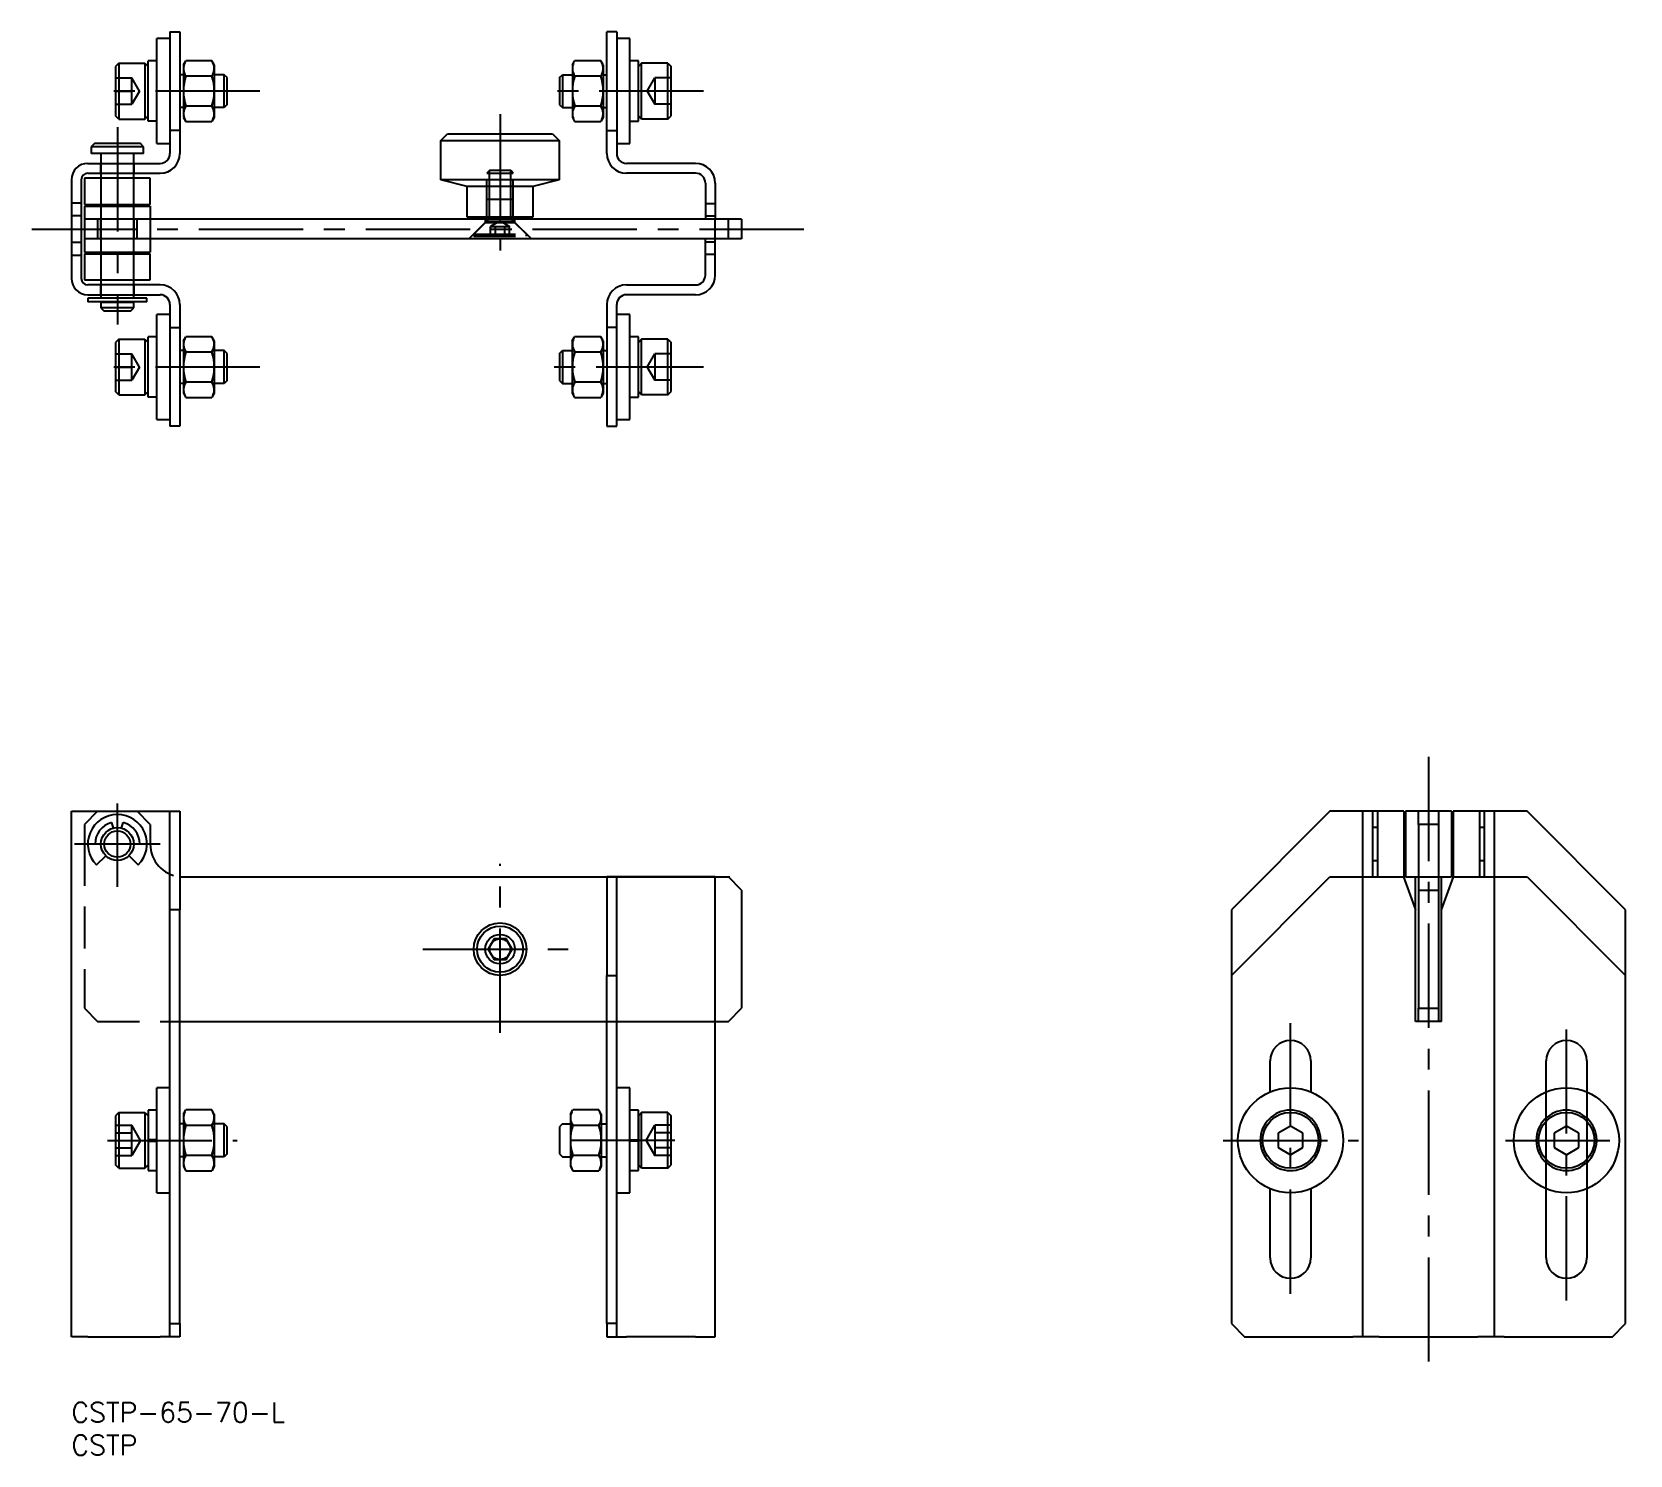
# Model space of a CAD drawing. Extents: x -6 to 237, y -8 to 209.
import ezdxf

# ---------------------------------------------------------------- set-up
doc = ezdxf.new("R2010")
doc.units = 0
doc.header["$LTSCALE"] = 0.5
doc.linetypes.add('CENTER', pattern=[50.8, 31.75, -6.35, 6.35, -6.35])
doc.linetypes.add('DASHED', pattern=[19.05, 12.7, -6.35])
for name, color, linetype in [('MSM_CENTER', 1, 'CENTER'), ('MSM_CONTINUOUS', 7, 'CONTINUOUS'), ('MSM_DASHED', 4, 'DASHED'), ('MSM_NARROW', 5, 'CONTINUOUS'), ('MSM_PART_NUMBER', 7, 'CONTINUOUS')]:
    doc.layers.add(name, color=color, linetype=linetype)
doc.styles.get("Standard").update_dxf_attribs({"font": 'txt.shx', "height": 3, "bigfont": 'bigfont.shx'})

# ---------------------------------------------------------------- blocks, each defined once
blk = doc.blocks.new('*U57')
at = {"layer": 'MSM_PART_NUMBER'}
blk.add_text('CSTP-65-70-L', height=3, dxfattribs=at).set_placement((0, -3))
blk = doc.blocks.new('*U58')
at = {"layer": 'MSM_PART_NUMBER'}
blk.add_text('CSTP', height=3, dxfattribs=at).set_placement((0, -8))

msp = doc.modelspace()

# ---------------------------------------------------------------- linework, layer by layer
at = {"layer": 'MSM_CENTER'}
for p, q in [((28.7, 199.61), (4.64, 199.61)), ((96.23, 199.61), (71.46, 199.61)), ((65.25, 196.11), (65.25, 175.36)), ((7, 194.11), (7, 164.08)), ((-6, 178.61), (113.41, 178.61)), ((28.7, 157.61), (4.33, 157.61)), ((95.73, 157.61), (72.63, 157.61)), ((96.23, 157.61), (85.73, 157.61)), ((206.56, 98.29), (206.56, 3.52)), ((7, 78.51), (7, 91.19)), ((13.5, 85), (0.47, 85)), ((65.25, 56.29), (65.25, 82.01)), ((53.47, 69), (75.6, 69)), ((185.56, 16.55), (185.56, 57.72)), ((227.56, 15.52), (227.56, 57.07)), ((5.5, 39.9), (25.22, 39.9)), ((91.86, 39.9), (73.07, 39.9)), ((175.3, 39.9), (195.89, 39.9)), ((218.3, 39.9), (237.24, 39.9))]:
    msp.add_line(p, q, dxfattribs=at)
at = {"layer": 'MSM_CONTINUOUS'}
for p, q in [((15, 207.61), (13, 207.61)), ((13, 191.61), (13, 207.61)), ((15, 208.61), (16.5, 208.61)), ((15, 208.61), (15, 190.11)), ((16.5, 208.61), (16.5, 190.11)), ((83, 208.61), (81.5, 208.61)), ((81.5, 190.11), (81.5, 208.61)), ((83, 208.61), (83, 190.11)), ((85, 207.61), (83, 207.61)), ((85, 191.61), (85, 207.61)), ((7.2, 203.86), (6.7, 203.36)), ((6.7, 203.36), (6.7, 195.86)), ((7.2, 203.86), (7.2, 195.36)), ((7.2, 203.86), (11.2, 203.86)), ((11.2, 203.86), (11.2, 195.36)), ((11.2, 203.86), (11.7, 203.36)), ((13, 204.21), (11.7, 204.21)), ((11.7, 195.01), (11.7, 204.21)), ((17.05, 202.11), (16.5, 202.11)), ((17.05, 203.61), (17.41, 204.23)), ((17.05, 203.61), (17.05, 195.61)), ((21.4, 204.23), (17.41, 204.23)), ((17.41, 201.92), (21.4, 201.92)), ((21.75, 203.61), (21.4, 204.23)), ((21.75, 203.61), (21.75, 195.61)), ((23.27, 202.11), (21.75, 202.11)), ((23.27, 197.11), (23.27, 202.11)), ((23.7, 201.68), (23.27, 202.11)), ((74.3, 201.68), (74.73, 202.11)), ((74.73, 202.11), (74.73, 197.11)), ((74.73, 202.11), (76.25, 202.11)), ((76.25, 203.61), (76.6, 204.23)), ((76.25, 203.61), (76.25, 195.61)), ((80.59, 204.23), (76.6, 204.23)), ((76.6, 201.92), (80.59, 201.92)), ((80.95, 203.61), (80.59, 204.23)), ((80.95, 203.61), (80.95, 195.61)), ((80.95, 202.11), (81.5, 202.11)), ((86.3, 204.21), (85, 204.21)), ((86.3, 195.01), (86.3, 204.21)), ((86.8, 203.86), (86.3, 203.36)), ((86.8, 195.36), (86.8, 203.86)), ((90.8, 203.86), (86.8, 203.86)), ((90.8, 195.36), (90.8, 203.86)), ((90.8, 203.86), (91.3, 203.36)), ((91.3, 195.86), (91.3, 203.36)), ((23.7, 197.55), (23.7, 201.68)), ((74.3, 201.68), (74.3, 197.54)), ((17.05, 197.11), (16.5, 197.11)), ((21.4, 197.3), (17.41, 197.3)), ((23.27, 197.11), (21.75, 197.11)), ((23.7, 197.55), (23.27, 197.11)), ((74.3, 197.54), (74.73, 197.11)), ((74.73, 197.11), (76.25, 197.11)), ((80.59, 197.3), (76.6, 197.3)), ((80.95, 197.11), (81.5, 197.11)), ((7.2, 195.36), (6.7, 195.86)), ((7.2, 195.36), (11.2, 195.36)), ((11.2, 195.36), (11.7, 195.86)), ((13, 195.01), (11.7, 195.01)), ((17.05, 195.61), (17.41, 194.99)), ((17.41, 194.99), (21.4, 194.99)), ((21.75, 195.61), (21.4, 194.99)), ((76.25, 195.61), (76.6, 194.99)), ((76.6, 194.99), (80.59, 194.99)), ((80.95, 195.61), (80.59, 194.99)), ((85, 195.01), (86.3, 195.01)), ((86.8, 195.36), (86.3, 195.86)), ((90.8, 195.36), (86.8, 195.36)), ((90.8, 195.36), (91.3, 195.86)), ((16.5, 193.61), (15, 193.61)), ((56.25, 192.11), (57.25, 193.11)), ((57.25, 193.11), (73.25, 193.11)), ((73.25, 193.11), (74.25, 192.11)), ((81.5, 193.61), (83, 193.61)), ((3.5, 191.61), (3, 191.11)), ((3, 191.11), (3, 190.11)), ((11, 191.11), (3, 191.11)), ((11, 190.11), (3, 190.11)), ((10.5, 191.61), (3.5, 191.61)), ((4.5, 190.11), (4.5, 188.61)), ((9.5, 188.61), (9.5, 190.11)), ((11, 191.11), (10.5, 191.61)), ((11, 190.11), (11, 191.11)), ((13, 191.61), (15, 191.61)), ((56.25, 192.11), (74.25, 192.11)), ((56.25, 186.11), (56.25, 192.11)), ((74.25, 192.11), (74.25, 186.11)), ((83, 191.61), (85, 191.61)), ((2.5, 188.61), (13.5, 188.61)), ((95, 188.61), (84.5, 188.61)), ((0, 186.11), (0, 171.11)), ((1.5, 186.11), (1.5, 171.11)), ((2, 186.36), (2, 182.36)), ((7, 186.36), (2, 186.36)), ((2.5, 187.11), (13.5, 187.11)), ((4.5, 187.11), (4.5, 186.36)), ((12, 186.36), (7, 186.36)), ((9.5, 186.36), (9.5, 187.11)), ((12, 182.36), (12, 186.36)), ((60.25, 185.11), (56.25, 186.11)), ((74.25, 186.11), (56.25, 186.11)), ((70.25, 185.11), (60.25, 185.11)), ((60.25, 180.41), (60.25, 185.11)), ((74.25, 186.11), (70.25, 185.11)), ((70.25, 185.11), (70.25, 180.41)), ((95, 187.11), (84.5, 187.11)), ((96.5, 185.61), (96.5, 180.11)), ((98, 185.61), (98, 180.11)), ((0, 182.61), (1.5, 182.61)), ((98, 182.43), (96.5, 182.43)), ((1.5, 180.61), (0, 180.61)), ((2, 182.36), (12, 182.36)), ((2, 182.11), (12, 182.11)), ((2, 182.11), (2, 175.11)), ((102, 180.11), (2, 180.11)), ((4, 180.11), (4, 177.11)), ((4.5, 182.36), (4.5, 182.11)), ((9.5, 182.11), (9.5, 182.36)), ((10, 177.11), (10, 180.11)), ((12, 182.11), (12, 175.11)), ((61.75, 180.41), (60.25, 180.41)), ((68.75, 180.41), (61.75, 180.41)), ((61.75, 180.11), (61.75, 180.41)), ((68.75, 180.11), (61.75, 180.11)), ((70.25, 180.41), (68.75, 180.41)), ((68.75, 180.41), (68.75, 180.11)), ((96.5, 180.61), (98, 180.61)), ((100, 177.11), (100, 180.11)), ((102, 180.11), (102, 177.11)), ((0, 176.61), (1.5, 176.61)), ((102, 177.11), (2, 177.11)), ((96.5, 171.61), (96.5, 177.11)), ((98, 176.61), (96.5, 176.61)), ((98, 171.61), (98, 177.11)), ((1.5, 174.61), (0, 174.61)), ((2, 175.11), (12, 175.11)), ((2, 174.86), (2, 170.86)), ((2, 174.86), (12, 174.86)), ((4.5, 175.11), (4.5, 174.86)), ((9.5, 174.86), (9.5, 175.11)), ((12, 170.86), (12, 174.86)), ((96.5, 174.79), (98, 174.79)), ((2, 170.86), (12, 170.86)), ((4.5, 170.86), (4.5, 170.11)), ((9.5, 170.11), (9.5, 170.86)), ((13.5, 170.11), (2.5, 170.11)), ((2.5, 168.61), (13.5, 168.61)), ((2.5, 168.11), (2.5, 167.51)), ((11.5, 168.11), (2.5, 168.11)), ((4.5, 168.61), (4.5, 168.11)), ((9.5, 168.11), (9.5, 168.61)), ((11.5, 167.51), (11.5, 168.11)), ((84.5, 170.11), (95, 170.11)), ((95, 168.61), (84.5, 168.61)), ((11.5, 167.51), (2.5, 167.51)), ((4.5, 167.41), (4.5, 166.61)), ((9.5, 167.41), (4.5, 167.41)), ((4.5, 166.61), (5, 166.11)), ((9.5, 166.61), (4.5, 166.61)), ((5, 167.51), (5, 167.41)), ((9, 166.11), (5, 166.11)), ((9, 167.41), (9, 167.51)), ((9, 166.11), (9.5, 166.61)), ((9.5, 166.61), (9.5, 167.41)), ((15, 165.61), (13, 165.61)), ((13, 149.61), (13, 165.61)), ((15, 167.11), (15, 148.61)), ((16.5, 167.11), (16.5, 148.61)), ((81.5, 167.11), (81.5, 148.61)), ((83, 148.61), (83, 167.11)), ((85, 165.61), (83, 165.61)), ((85, 149.61), (85, 165.61)), ((15, 163.61), (16.5, 163.61)), ((83, 163.61), (81.5, 163.61)), ((7.2, 161.86), (6.7, 161.36)), ((6.7, 161.36), (6.7, 153.86)), ((7.2, 161.86), (7.2, 153.36)), ((7.2, 161.86), (11.2, 161.86)), ((11.2, 161.86), (11.2, 153.36)), ((11.2, 161.86), (11.7, 161.36)), ((13, 162.21), (11.7, 162.21)), ((11.7, 153.01), (11.7, 162.21)), ((17.05, 161.61), (17.41, 162.23)), ((17.05, 161.61), (17.05, 153.61)), ((21.4, 162.23), (17.41, 162.23)), ((21.75, 161.61), (21.4, 162.23)), ((21.75, 161.61), (21.75, 153.61)), ((76.24, 161.61), (76.6, 162.23)), ((76.24, 161.61), (76.24, 153.61)), ((80.59, 162.23), (76.6, 162.23)), ((80.94, 161.61), (80.59, 162.23)), ((80.94, 161.61), (80.94, 153.61)), ((86.3, 162.21), (85, 162.21)), ((86.3, 153.01), (86.3, 162.21)), ((86.8, 161.86), (86.3, 161.36)), ((86.8, 153.36), (86.8, 161.86)), ((90.8, 161.86), (86.8, 161.86)), ((90.8, 153.36), (90.8, 161.86)), ((90.8, 161.86), (91.3, 161.36)), ((91.3, 153.86), (91.3, 161.36)), ((17.05, 160.11), (16.5, 160.11)), ((17.41, 159.92), (21.4, 159.92)), ((23.27, 160.11), (21.75, 160.11)), ((23.27, 155.11), (23.27, 160.11)), ((23.7, 159.68), (23.27, 160.11)), ((23.7, 155.54), (23.7, 159.68)), ((74.3, 159.68), (74.73, 160.11)), ((74.3, 159.68), (74.3, 155.54)), ((74.73, 160.11), (74.73, 155.11)), ((74.73, 160.11), (76.25, 160.11)), ((76.6, 159.92), (80.59, 159.92)), ((80.94, 160.11), (81.5, 160.11)), ((7.2, 153.36), (6.7, 153.86)), ((7.2, 153.36), (11.2, 153.36)), ((11.2, 153.36), (11.7, 153.86)), ((17.05, 155.11), (16.5, 155.11)), ((17.05, 153.61), (17.41, 152.99)), ((21.4, 155.3), (17.41, 155.3)), ((21.75, 153.61), (21.4, 152.99)), ((23.27, 155.11), (21.75, 155.11)), ((23.7, 155.54), (23.27, 155.11)), ((74.3, 155.54), (74.73, 155.11)), ((74.73, 155.11), (76.25, 155.11)), ((76.24, 153.61), (76.6, 152.99)), ((80.59, 155.3), (76.6, 155.3)), ((80.94, 153.61), (80.59, 152.99)), ((80.94, 155.11), (81.5, 155.11)), ((86.8, 153.36), (86.3, 153.86)), ((90.8, 153.36), (86.8, 153.36)), ((90.8, 153.36), (91.3, 153.86)), ((13, 153.01), (11.7, 153.01)), ((17.41, 152.99), (21.4, 152.99)), ((76.6, 152.99), (80.59, 152.99)), ((85, 153.01), (86.3, 153.01)), ((13, 149.61), (15, 149.61)), ((16.5, 148.61), (15, 148.61)), ((81.5, 148.61), (83, 148.61)), ((83, 149.61), (85, 149.61)), ((0, 10), (0, 90)), ((0, 90), (2.5, 90)), ((2.5, 90), (13.5, 90)), ((13.5, 90), (15, 90)), ((15, 90), (16.5, 90)), ((15, 75), (15, 90)), ((16.5, 90), (16.5, 75)), ((191.56, 90), (176.56, 75)), ((202.81, 90), (191.56, 90)), ((196.56, 10), (196.56, 90)), ((198.06, 90), (198.06, 80)), ((198.81, 90), (198.81, 80)), ((202.81, 90), (202.81, 89.75)), ((203.06, 90), (203.06, 89.5)), ((210.06, 90), (203.06, 90)), ((205.06, 88), (205.06, 90)), ((208.06, 90), (208.06, 88)), ((210.06, 90), (210.06, 89.5)), ((221.56, 90), (210.31, 90)), ((210.31, 90), (210.31, 89.75)), ((214.31, 90), (214.31, 80)), ((215.06, 80), (215.06, 90)), ((216.56, 90), (216.56, 10)), ((236.56, 75), (221.56, 90)), ((6.12, 88.28), (6.35, 87.41)), ((7.65, 87.41), (7.88, 88.28)), ((202.81, 89.75), (202.81, 80)), ((203.06, 89.5), (202.81, 89.75)), ((203.06, 89.5), (203.06, 80)), ((208.06, 88), (205.06, 88)), ((205.06, 88), (205.06, 85)), ((208.06, 88), (208.06, 85)), ((210.06, 89.5), (210.31, 89.75)), ((210.06, 89.5), (210.06, 80)), ((210.31, 89.75), (210.31, 80)), ((198.81, 87.5), (198.06, 87.5)), ((202.81, 87.5), (203.06, 87.5)), ((210.06, 87.5), (210.31, 87.5)), ((215.06, 87.5), (214.31, 87.5)), ((4.5, 85), (3.6, 85)), ((3.82, 81.82), (5.23, 83.23)), ((8.77, 83.23), (10.18, 81.82)), ((10.4, 85), (9.5, 85)), ((205.06, 85), (205.06, 60)), ((208.06, 85), (208.06, 60)), ((198.06, 82.5), (198.81, 82.5)), ((202.81, 82.5), (203.06, 82.5)), ((210.06, 82.5), (210.31, 82.5)), ((214.31, 82.5), (215.06, 82.5)), ((17, 80), (100.2, 80)), ((83, 80), (81.5, 80)), ((81.5, 80), (81.5, 65)), ((83, 65), (83, 80)), ((84.5, 80), (83, 80)), ((95, 80), (84.5, 80)), ((98, 80), (95, 80)), ((98, 10), (98, 80)), ((98, 80), (100, 80)), ((102, 78), (100, 80)), ((102, 78), (102, 60)), ((176.56, 65), (191.56, 80)), ((191.56, 80), (202.81, 80)), ((202.74, 80), (204.56, 75)), ((203.06, 80), (210.06, 80)), ((204.56, 58), (204.56, 80)), ((205.06, 78), (208.06, 78)), ((208.56, 75), (210.38, 80)), ((208.56, 58), (208.56, 80)), ((210.31, 80), (221.56, 80)), ((221.56, 80), (236.56, 65)), ((15, 12), (15, 75)), ((16.5, 75), (15, 75)), ((16.5, 12), (16.5, 75)), ((176.56, 75), (176.56, 12)), ((236.56, 12), (236.56, 75)), ((64.34, 70.58), (63.43, 69)), ((66.16, 70.58), (64.34, 70.58)), ((67.07, 69), (66.16, 70.58)), ((208.56, 65.5), (208.56, 72.5)), ((63.43, 69), (64.34, 67.43)), ((66.16, 67.43), (67.07, 69)), ((64.34, 67.43), (66.16, 67.43)), ((81.5, 65), (83, 65)), ((81.5, 12), (81.5, 65)), ((83, 12), (83, 65)), ((100, 58), (102, 60)), ((205.06, 60), (208.06, 60)), ((205.06, 58), (205.06, 60)), ((208.06, 60), (208.06, 58)), ((16.5, 58), (100, 58)), ((98, 58), (100, 58)), ((208.56, 58), (204.56, 58)), ((182.46, 47.27), (182.46, 52)), ((188.66, 52), (188.66, 47.27)), ((224.46, 47.27), (224.46, 52)), ((230.66, 52), (230.66, 47.27)), ((15, 47.9), (13, 47.9)), ((13, 39.9), (13, 47.9)), ((15, 47.9), (13, 47.9)), ((85, 47.9), (83, 47.9)), ((85, 47.9), (83, 47.9)), ((85, 39.9), (85, 47.9)), ((7.2, 44.15), (6.7, 43.65)), ((7.2, 44.15), (7.2, 35.65)), ((7.2, 44.15), (11.2, 44.15)), ((11.2, 44.15), (11.2, 35.65)), ((11.2, 44.15), (11.7, 43.65)), ((13, 44.5), (11.7, 44.5)), ((11.7, 44.5), (11.7, 35.3)), ((13, 44.5), (11.7, 44.5)), ((17.05, 43.9), (17.41, 44.52)), ((17.05, 43.9), (17.05, 35.9)), ((21.4, 44.52), (17.41, 44.52)), ((21.75, 43.9), (21.4, 44.52)), ((21.75, 43.9), (21.75, 35.9)), ((75.95, 43.9), (76.31, 44.52)), ((75.95, 43.9), (75.95, 35.9)), ((80.29, 44.52), (76.31, 44.52)), ((80.65, 43.9), (80.29, 44.52)), ((80.65, 43.9), (80.65, 35.9)), ((86.3, 44.5), (85, 44.5)), ((86.3, 44.5), (85, 44.5)), ((86.3, 40), (86.3, 44.5)), ((86.8, 44.15), (86.3, 43.65)), ((86.8, 35.65), (86.8, 44.15)), ((90.8, 44.15), (86.8, 44.15)), ((90.8, 35.65), (90.8, 44.15)), ((90.8, 44.15), (91.3, 43.65)), ((6.7, 43.65), (6.7, 36.15)), ((17.2, 42.4), (16.5, 42.4)), ((17.41, 42.21), (21.4, 42.21)), ((23.27, 42.4), (21.75, 42.4)), ((23.27, 37.4), (23.27, 42.4)), ((23.7, 41.97), (23.27, 42.4)), ((23.7, 37.83), (23.7, 41.97)), ((74.73, 42.4), (74.3, 41.97)), ((74.3, 41.97), (74.3, 37.83)), ((74.73, 42.4), (75.95, 42.4)), ((76.31, 42.21), (80.29, 42.21)), ((80.65, 42.4), (81.5, 42.4)), ((86.3, 43.65), (86.3, 36.15)), ((91.3, 36.15), (91.3, 43.65)), ((185.56, 42.08), (183.67, 40.99)), ((187.44, 40.99), (185.56, 42.08)), ((227.56, 42.08), (225.67, 40.99)), ((229.44, 40.99), (227.56, 42.08)), ((13, 40), (11.7, 40)), ((11.7, 39.8), (13, 39.8)), ((13, 31.9), (13, 39.9)), ((85, 40), (86.3, 40)), ((85, 31.9), (85, 39.9)), ((86.3, 39.8), (85, 39.8)), ((86.3, 40), (86.3, 39.8)), ((86.3, 35.3), (86.3, 39.8)), ((183.67, 40.99), (183.67, 38.81)), ((187.44, 38.81), (187.44, 40.99)), ((190.16, 40), (189.81, 40)), ((189.81, 39.8), (190.16, 39.8)), ((225.67, 40.99), (225.67, 38.81)), ((229.44, 38.81), (229.44, 40.99)), ((232.16, 40), (231.81, 40)), ((231.81, 39.8), (232.16, 39.8)), ((17.2, 37.4), (16.5, 37.4)), ((21.4, 37.59), (17.41, 37.59)), ((23.27, 37.4), (21.75, 37.4)), ((23.7, 37.83), (23.27, 37.4)), ((74.3, 37.83), (74.73, 37.4)), ((74.73, 37.4), (75.95, 37.4)), ((80.29, 37.59), (76.31, 37.59)), ((80.65, 37.4), (81.5, 37.4)), ((183.67, 38.81), (185.56, 37.72)), ((185.56, 37.72), (187.44, 38.81)), ((225.67, 38.81), (227.56, 37.72)), ((227.56, 37.72), (229.44, 38.81)), ((7.2, 35.65), (6.7, 36.15)), ((7.2, 35.65), (11.2, 35.65)), ((11.2, 35.65), (11.7, 36.15)), ((11.7, 35.3), (13, 35.3)), ((11.7, 35.3), (13, 35.3)), ((17.05, 35.9), (17.41, 35.28)), ((17.41, 35.28), (21.4, 35.28)), ((21.75, 35.9), (21.4, 35.28)), ((75.95, 35.9), (76.31, 35.28)), ((76.31, 35.28), (80.29, 35.28)), ((80.65, 35.9), (80.29, 35.28)), ((85, 35.3), (86.3, 35.3)), ((85, 35.3), (86.3, 35.3)), ((86.8, 35.65), (86.3, 36.15)), ((90.8, 35.65), (86.8, 35.65)), ((90.8, 35.65), (91.3, 36.15)), ((13, 31.9), (15, 31.9)), ((13, 31.9), (15, 31.9)), ((83, 31.9), (85, 31.9)), ((83, 31.9), (85, 31.9)), ((182.46, 22), (182.46, 32.53)), ((188.66, 32.53), (188.66, 22)), ((224.46, 22), (224.46, 32.53)), ((230.66, 32.53), (230.66, 22)), ((2.5, 10), (0, 10)), ((2.5, 10), (13.5, 10)), ((15, 10), (13.5, 10)), ((15, 12), (16.5, 12)), ((15, 10), (15, 12)), ((16.5, 10), (15, 10)), ((16.5, 12), (16.5, 10)), ((83, 12), (81.5, 12)), ((81.5, 12), (81.5, 10)), ((81.5, 10), (83, 10)), ((83, 10), (83, 12)), ((83, 10), (84.5, 10)), ((95, 10), (84.5, 10)), ((95, 10), (98, 10)), ((176.56, 12), (178.56, 10)), ((178.56, 10), (195.06, 10)), ((196.56, 10), (195.06, 10)), ((199.06, 10), (196.56, 10)), ((199.06, 10), (214.06, 10)), ((216.56, 10), (214.06, 10)), ((218.06, 10), (216.56, 10)), ((218.06, 10), (234.56, 10)), ((234.56, 10), (236.56, 12))]:
    msp.add_line(p, q, dxfattribs=at)
for centre, radius in [((7, 85), 2.5), ((7, 85), 2), ((65.25, 69), 4), ((65.25, 69), 3.5), ((65.25, 69), 2.25), ((65.25, 69), 1.57), ((185.56, 39.9), 8), ((227.56, 39.9), 8), ((185.56, 39.9), 4.25), ((227.56, 39.9), 4.25)]:
    msp.add_circle(centre, radius, dxfattribs=at)
for centre, radius, start, end in [((19.1, 203.08), 2.04, 154.3842, 214.3842), ((24.7, 199.61), 7.64, 162.412, 197.588), ((19.71, 203.08), 2.04, 325.6158, 25.6158), ((14.11, 199.61), 7.64, 342.412, 17.588), ((78.29, 203.08), 2.04, 154.3842, 214.3842), ((83.89, 199.61), 7.64, 162.412, 197.588), ((78.9, 203.08), 2.04, 325.6158, 25.6158), ((73.3, 199.61), 7.64, 342.412, 17.588), ((19.1, 196.15), 2.04, 145.6158, 205.6158), ((19.71, 196.15), 2.04, 334.3842, 34.3842), ((78.29, 196.15), 2.04, 145.6158, 205.6158), ((78.9, 196.15), 2.04, 334.3842, 34.3842), ((13.5, 190.11), 1.5, 270, 0), ((13.5, 190.11), 3, 270, 0), ((84.5, 190.11), 3, 180, 270), ((84.5, 190.11), 1.5, 180, 270), ((2.5, 186.11), 2.5, 90, 180), ((95, 185.61), 3, 0, 90), ((2.5, 186.11), 1, 90, 180), ((95, 185.61), 1.5, 0, 90), ((2.5, 171.11), 2.5, 180, 270), ((2.5, 171.11), 1, 180, 270), ((95, 171.61), 3, 270, 0), ((95, 171.61), 1.5, 270, 0), ((13.5, 167.11), 3, 0, 90), ((13.5, 167.11), 1.5, 0, 90), ((84.5, 167.11), 3, 90, 180), ((84.5, 167.11), 1.5, 90, 180), ((19.1, 161.08), 2.04, 154.3842, 214.3842), ((19.71, 161.08), 2.04, 325.6158, 25.6158), ((78.29, 161.08), 2.04, 154.3842, 214.3842), ((78.9, 161.08), 2.04, 325.6158, 25.6158), ((24.7, 157.61), 7.64, 162.412, 197.588), ((14.11, 157.61), 7.64, 342.412, 17.588), ((83.89, 157.61), 7.64, 162.412, 197.588), ((73.3, 157.61), 7.64, 342.412, 17.588), ((19.1, 154.15), 2.04, 145.6158, 205.6158), ((19.71, 154.15), 2.04, 334.3842, 34.3842), ((78.29, 154.15), 2.04, 145.6158, 205.6158), ((78.9, 154.15), 2.04, 334.3842, 34.3842), ((7, 85), 4.5, 315, 225), ((7, 85), 3.4, 105, 180), ((7, 85), 3.4, 0, 75), ((17, 85), 5, 264.2608, 270), ((185.56, 52), 3.1, 0, 180), ((227.56, 52), 3.1, 0, 180), ((19.1, 43.36), 2.04, 154.3842, 214.3842), ((19.71, 43.36), 2.04, 325.6158, 25.6158), ((77.99, 43.36), 2.04, 154.3842, 214.3842), ((78.61, 43.36), 2.04, 325.6158, 25.6158), ((185.56, 39.9), 4.6, 1.2457, 358.7543), ((227.56, 39.9), 4.6, 1.2457, 358.7543), ((24.7, 39.9), 7.64, 162.412, 197.588), ((14.11, 39.9), 7.64, 342.412, 17.588), ((83.59, 39.9), 7.64, 162.412, 197.588), ((73.01, 39.9), 7.64, 342.412, 17.588), ((19.1, 36.44), 2.04, 145.6158, 205.6158), ((19.71, 36.44), 2.04, 334.3842, 34.3842), ((77.99, 36.44), 2.04, 145.6158, 205.6158), ((78.61, 36.44), 2.04, 334.3842, 34.3842), ((185.56, 22), 3.1, 180, 0), ((227.56, 22), 3.1, 180, 0)]:
    msp.add_arc(centre, radius, start, end, dxfattribs=at)
at = {"layer": 'MSM_DASHED'}
for p, q in [((6.7, 201.61), (9.2, 201.61)), ((6.7, 199.61), (9.2, 199.61)), ((9.2, 197.61), (9.2, 201.61)), ((10.35, 199.61), (9.2, 201.61)), ((10.35, 199.61), (9.2, 197.61)), ((87.65, 199.61), (88.8, 201.61)), ((87.65, 199.61), (88.8, 197.61)), ((88.8, 201.61), (88.8, 197.61)), ((91.3, 201.61), (88.8, 201.61)), ((91.3, 199.61), (88.8, 199.61)), ((6.7, 197.61), (9.2, 197.61)), ((91.3, 197.61), (88.8, 197.61)), ((4.45, 188.61), (4.45, 187.11)), ((4.5, 188.61), (4.5, 187.11)), ((9.5, 187.11), (9.5, 188.61)), ((9.55, 187.11), (9.55, 188.61)), ((63.63, 187.51), (63.25, 187.13)), ((66.87, 187.51), (63.63, 187.51)), ((67.25, 187.13), (66.87, 187.51)), ((4.5, 186.36), (4.5, 182.36)), ((4.5, 186.36), (4.5, 182.36)), ((9.5, 182.36), (9.5, 186.36)), ((9.5, 182.36), (9.5, 186.36)), ((63.25, 179.89), (63.25, 187.13)), ((63.25, 187.13), (67.25, 187.13)), ((67.25, 179.89), (67.25, 187.13)), ((67.25, 183.13), (63.25, 183.13)), ((4.45, 180.11), (4.45, 177.11)), ((4.5, 182.11), (4.5, 180.11)), ((4.5, 182.11), (4.5, 180.11)), ((4.5, 180.11), (4.5, 177.11)), ((9.5, 180.11), (9.5, 182.11)), ((9.5, 180.11), (9.5, 182.11)), ((9.5, 177.11), (9.5, 180.11)), ((9.55, 177.11), (9.55, 180.11)), ((63, 180.11), (63, 179.63)), ((63.25, 180.47), (67.25, 180.47)), ((67.5, 179.63), (67.5, 180.11)), ((98, 177.11), (98, 180.11)), ((63, 179.63), (60.48, 177.11)), ((63.19, 179.75), (61.25, 177.81)), ((61.25, 177.81), (69.25, 177.81)), ((61.25, 177.81), (61.25, 177.51)), ((61.25, 177.51), (61.25, 177.71)), ((63, 179.63), (67.5, 179.63)), ((63.25, 179.81), (67.25, 179.81)), ((65.25, 179.84), (63.81, 179.01)), ((63.81, 177.51), (63.81, 179.01)), ((63.81, 179.01), (66.69, 179.01)), ((64.53, 177.51), (64.53, 179.01)), ((65.25, 179.84), (66.69, 179.01)), ((65.97, 177.51), (65.97, 179.01)), ((66.69, 177.51), (66.69, 179.01)), ((67.31, 179.75), (69.25, 177.81)), ((70.02, 177.11), (67.5, 179.63)), ((69.25, 177.81), (69.25, 177.51)), ((69.25, 177.51), (69.25, 177.81)), ((4.5, 177.11), (4.5, 175.11)), ((4.5, 177.11), (4.5, 175.11)), ((9.5, 175.11), (9.5, 177.11)), ((9.5, 175.11), (9.5, 177.11)), ((61.25, 177.51), (69.25, 177.51)), ((4.5, 174.86), (4.5, 170.86)), ((4.5, 174.86), (4.5, 170.86)), ((9.5, 170.86), (9.5, 174.86)), ((9.5, 170.86), (9.5, 174.86)), ((4.45, 170.11), (4.45, 168.61)), ((4.5, 170.11), (4.5, 168.61)), ((9.5, 168.61), (9.5, 170.11)), ((9.55, 168.61), (9.55, 170.11)), ((6.7, 159.61), (9.2, 159.61)), ((9.2, 155.61), (9.2, 159.61)), ((10.35, 157.61), (9.2, 159.61)), ((87.65, 157.61), (88.8, 159.61)), ((88.8, 159.61), (88.8, 155.61)), ((91.3, 159.61), (88.8, 159.61)), ((6.7, 157.61), (9.2, 157.61)), ((10.35, 157.61), (9.2, 155.61)), ((87.65, 157.61), (88.8, 155.61)), ((91.3, 157.61), (88.8, 157.61)), ((6.7, 155.61), (9.2, 155.61)), ((91.3, 155.61), (88.8, 155.61)), ((4, 90), (2, 88)), ((12, 88), (10, 90)), ((2, 88), (2, 85)), ((12, 88), (12, 85)), ((2, 85), (2, 60)), ((5, 85), (4.5, 85)), ((9.5, 85), (9, 85)), ((2, 60), (4, 58)), ((4, 58), (15, 58)), ((15, 58), (16.5, 58)), ((224.46, 43.3), (224.46, 47.27)), ((230.66, 47.27), (230.66, 43.3)), ((6.7, 42.21), (9.2, 42.21)), ((9.2, 37.59), (9.2, 42.21)), ((10.53, 39.9), (9.2, 42.21)), ((87.47, 39.9), (88.8, 42.21)), ((88.8, 42.21), (88.8, 37.59)), ((91.3, 42.21), (88.8, 42.21)), ((224.46, 42.72), (224.46, 43.3)), ((224.46, 37.08), (224.46, 42.72)), ((230.66, 43.3), (230.66, 42.72)), ((230.66, 42.72), (230.66, 40)), ((6.7, 41.05), (9.2, 41.05)), ((10.53, 39.9), (9.2, 37.59)), ((87.47, 39.9), (88.8, 37.59)), ((91.3, 41.05), (88.8, 41.05)), ((230.66, 40), (230.66, 39.8)), ((230.66, 39.8), (230.66, 37.08)), ((6.7, 38.75), (9.2, 38.75)), ((6.7, 37.59), (9.2, 37.59)), ((91.3, 38.75), (88.8, 38.75)), ((91.3, 37.59), (88.8, 37.59)), ((224.46, 36.5), (224.46, 37.08)), ((224.46, 32.53), (224.46, 36.5)), ((230.66, 37.08), (230.66, 36.5)), ((230.66, 36.5), (230.66, 32.53))]:
    msp.add_line(p, q, dxfattribs=at)
for centre, radius, start, end in [((63.05, 179.89), 0.2, 315, 0), ((67.45, 179.89), 0.2, 180, 225), ((17, 85), 5, 180, 264.2608)]:
    msp.add_arc(centre, radius, start, end, dxfattribs=at)
at = {"layer": 'MSM_NARROW'}
for p, q in [((63.63, 180.47), (63.63, 187.51)), ((66.87, 180.47), (66.87, 187.51)), ((63.25, 179.81), (63.63, 180.47)), ((67.25, 179.81), (66.87, 180.47))]:
    msp.add_line(p, q, dxfattribs=at)

# ---------------------------------------------------------------- block references
at = {"layer": 'MSM_CONTINUOUS'}
for name in ['*U57', '*U58']:
    msp.add_blockref(name, (0, 0), dxfattribs=at)

doc.saveas('drawing.dxf')
